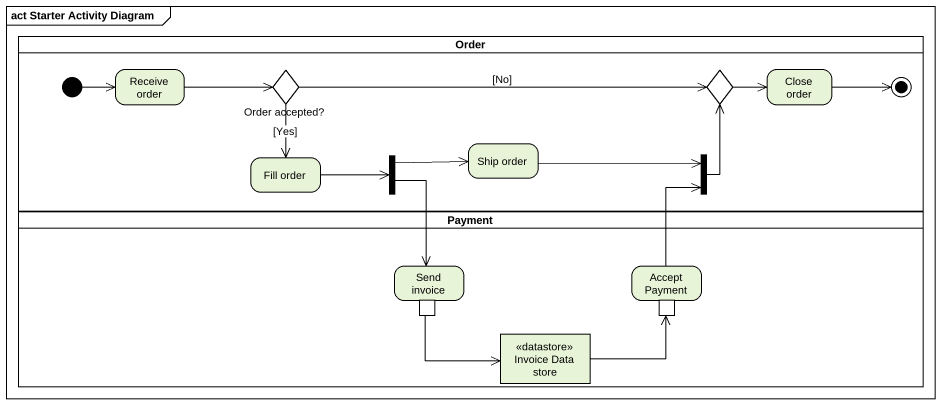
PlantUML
@startuml
mainframe act Starter Activity Diagram
hide empty description
state Order <<partition>> {
  state "Receive order" as Receive_order
  state "Order accepted?" as Order_accepted <<choice>>
  state choice1 <<choice>>
  state "Close order" as Close_order
  state "Ship order" as Ship_order
  state "Fill order" as Fill_order
  state fork1 <<fork>>
  state fork2 <<join>>
  [*] -right-> Receive_order
  Close_order -right-> [*]
}
state Payment <<partition>> {
  state "Send invoice" as Send_invoice {
    state pin1 <<outputPin>>
  }
  state "Accept Payment" as Accept_Payment {
    state pin2 <<inputPin>>
  }
  state "Invoice Data store" as Invoice_Data_store <<datastore>>
}
Receive_order -right-> Order_accepted
Order_accepted -right-> choice1 : [No]
Order_accepted --> Fill_order : [Yes]
choice1 -right-> Close_order
Ship_order -right-> fork2
Fill_order -right-> fork1
fork1 -right-> Ship_order
fork1 --> Send_invoice
fork2 -up-> choice1
Accept_Payment -up-> fork2
pin1 -right-> Invoice_Data_store
Invoice_Data_store -right-> pin2
@enduml
